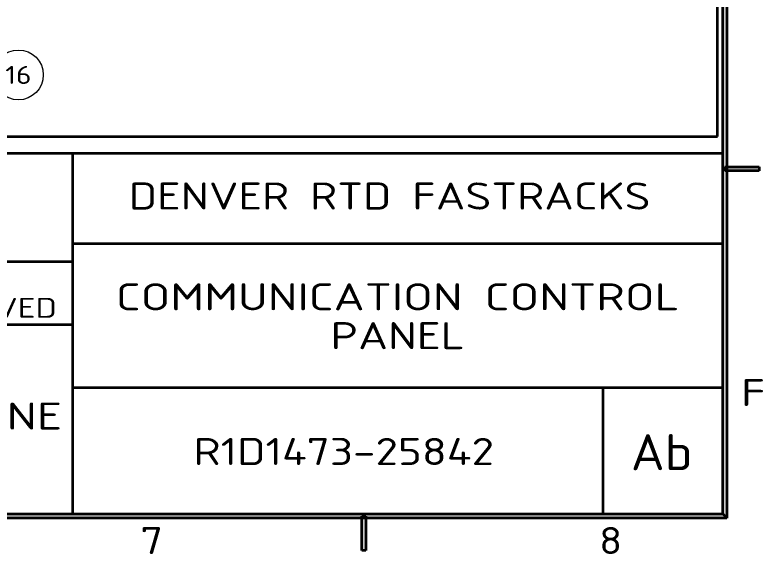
# Model space of a CAD drawing. Extents: x 23 to 417, y 3 to 294.
# Drawn here: x 331.3 to 414.2, y 5.8 to 65.6 of the extents above; entities that cross this region are included whole.
import ezdxf
from ezdxf.enums import TextEntityAlignment as Align

# ---------------------------------------------------------------- set-up
doc = ezdxf.new("R2010")
doc.units = 0
doc.layers.get('0').update_dxf_attribs({"lineweight": 13})
doc.layers.add('3', color=7, linetype='Continuous', lineweight=13)
doc.layers.add('5', color=7, linetype='Continuous', lineweight=13)
doc.styles.get("Standard").update_dxf_attribs({"font": 'isocp.shx'})

# ---------------------------------------------------------------- blocks, each defined once
blk = doc.blocks.new('BLOCK2383')
at = {"layer": '3', "color": 7, "lineweight": 13}
blk.add_text('F', height=3, dxfattribs=at).set_placement((411.778, 22.192), (414.508, 22.192), align=Align.FIT)
blk = doc.blocks.new('BLOCK2386')
at = {"layer": '3', "color": 7, "lineweight": 13}
blk.add_text('8', height=3, dxfattribs=at).set_placement((396.08, 5.792), (398.618, 5.792), align=Align.FIT)
blk = doc.blocks.new('BLOCK2387')
at = {"layer": '3', "color": 7, "lineweight": 13}
blk.add_text('7', height=3, dxfattribs=at).set_placement((345.223, 5.792), (347.761, 5.792), align=Align.FIT)
blk = doc.blocks.new('BLOCK2425')
at = {"layer": '5', "color": 7, "lineweight": 13}
for s, p, p2 in [('COMMUNICATION CONTROL', (342.518, 32.808), (404.979, 32.808)), ('PANEL', (366.306, 28.501), (381.191, 28.501))]:
    blk.add_text(s, height=3, dxfattribs=at).set_placement(p, p2, align=Align.FIT)
blk = doc.blocks.new('BLOCK2426')
at = {"layer": '5', "color": 7, "lineweight": 13}
blk.add_text('R1D1473-25842', height=3, dxfattribs=at).set_placement((351.119, 15.662), (384.427, 15.662), align=Align.FIT)
blk = doc.blocks.new('BLOCK2427')
at = {"layer": '5', "color": 7, "lineweight": 13}
blk.add_text('B.J.JONE', height=3, dxfattribs=at).set_placement((316.725, 19.582), (336.571, 19.582), align=Align.FIT)
blk = doc.blocks.new('BLOCK2454')
at = {"layer": '5', "color": 7, "lineweight": 13}
blk.add_text('DENVER RTD FASTRACKS', height=3, dxfattribs=at).set_placement((343.958, 43.985), (401.766, 43.985), align=Align.FIT)
blk = doc.blocks.new('BLOCK2539')
at = {"layer": '3', "color": 7, "lineweight": 5}
blk.add_solid([(29.763, 9.762), (30.237, 10.238), (410.237, 9.762), (409.763, 10.238)], dxfattribs=at)
blk = doc.blocks.new('BLOCK2540')
at = {"layer": '3', "color": 7, "lineweight": 5}
blk.add_solid([(410.237, 9.762), (409.763, 10.238), (410.237, 287.237), (409.763, 286.763)], dxfattribs=at)
blk = doc.blocks.new('BLOCK2546')
at = {"layer": '3', "color": 7, "lineweight": 5}
blk.add_solid([(413.806, 48.263), (413.806, 48.737), (410.006, 48.263), (410.006, 48.737)], dxfattribs=at)
blk = doc.blocks.new('BLOCK2547')
at = {"layer": '3', "color": 7, "lineweight": 5}
blk.add_solid([(369.763, 6.2), (370.237, 6.2), (369.763, 10), (370.237, 10)], dxfattribs=at)
blk = doc.blocks.new('BLOCK3047')
at = {"color": 7, "lineweight": 13}
blk.add_line((31.36, -86.77), (53.2, -104.97), dxfattribs=at)
blk.add_lwpolyline([(40.44, -90.96), (31.36, -86.77), (37.13, -94.94)], dxfattribs=at)
blk.add_circle((63.82, -113.82), 13.82, dxfattribs=at)
blk.add_text('16', height=10, dxfattribs=at).set_placement((56.55, -118.82), (71.09, -118.82), align=Align.FIT)
blk = doc.blocks.new('BLOCK3151')
at = {"color": 7, "lineweight": 13}
blk.add_text('Ab', height=4, dxfattribs=at).set_placement((401.495, 16.264), (408.33, 16.264), align=Align.FIT)

msp = doc.modelspace()

# ---------------------------------------------------------------- linework, layer by layer
at = {"color": 7, "lineweight": 35}
for p, q in [((409.2014, 52.0792), (409.2014, 157.0056)), ((255.0033, 52.0792), (409.2014, 52.0792)), ((30.2375, 50.2375), (409.7625, 50.2375)), ((337.7625, 10.2375), (337.7625, 50.2375)), ((337.7625, 40.2375), (409.7625, 40.2375)), ((250.7625, 38.2375), (337.7625, 38.2375)), ((250.7625, 31.2375), (337.7625, 31.2375)), ((337.7625, 24.2375), (409.7625, 24.2375))]:
    msp.add_line(p, q, dxfattribs=at)
at = {"color": 7, "lineweight": 35, "ltscale": 0.35}
msp.add_line((396.4902, 24.2375), (396.4902, 10.2375), dxfattribs=at)
at = {"layer": '3', "color": 7, "lineweight": 35}
for p, q in [((410.2375, 287.2375), (410.2375, 9.7625)), ((409.7625, 10.2375), (409.7625, 286.7625)), ((30.2375, 10.2375), (409.7625, 10.2375)), ((410.2375, 9.7625), (29.7625, 9.7625))]:
    msp.add_line(p, q, dxfattribs=at)
at = {"layer": '3', "color": 7, "lineweight": 35, "ltscale": 0.095}
for p, q in [((410.0062, 48.7375), (413.8062, 48.7375)), ((413.8062, 48.2625), (410.0062, 48.2625)), ((369.7625, 6.2), (369.7625, 10)), ((370.2375, 10), (370.2375, 6.2))]:
    msp.add_line(p, q, dxfattribs=at)
at = {"layer": '3', "color": 7, "lineweight": 35, "ltscale": 0.011875}
for p, q in [((410.0062, 48.2625), (410.0062, 48.7375)), ((413.8062, 48.7375), (413.8062, 48.2625)), ((369.7625, 10), (370.2375, 10)), ((370.2375, 6.2), (369.7625, 6.2))]:
    msp.add_line(p, q, dxfattribs=at)
at = {"layer": '3', "color": 7, "lineweight": 35, "ltscale": 0.016794}
for p, q in [((410.2375, 9.7625), (409.7625, 10.2375)), ((409.7625, 10.2375), (410.2375, 9.7625))]:
    msp.add_line(p, q, dxfattribs=at)

# ---------------------------------------------------------------- block references
at = {"lineweight": 0, "xscale": 0.2, "yscale": 0.2, "zscale": 0.2}
msp.add_blockref('BLOCK3047', (318.9545, 81.6691), dxfattribs=at)
at = {"lineweight": 0}
msp.add_blockref('BLOCK3151', (-1.908, -1.1789), dxfattribs=at)
at = {"layer": '3', "lineweight": 0}
for name in ['BLOCK2540', 'BLOCK2546', 'BLOCK2383', 'BLOCK2539', 'BLOCK2547', 'BLOCK2387', 'BLOCK2386']:
    msp.add_blockref(name, (0, 0), dxfattribs=at)
at = {"layer": '5', "lineweight": 0}
for name in ['BLOCK2454', 'BLOCK2425', 'BLOCK2427', 'BLOCK2426']:
    msp.add_blockref(name, (0, 0), dxfattribs=at)

# ---------------------------------------------------------------- texts
at = {"layer": '5', "color": 7, "lineweight": 13, "width": 1.310676}
msp.add_text('APPROVED', height=2.2, dxfattribs=at).set_placement((317.5135, 31.9887), (335.9879, 31.9887), align=Align.FIT)

doc.saveas('drawing.dxf')
